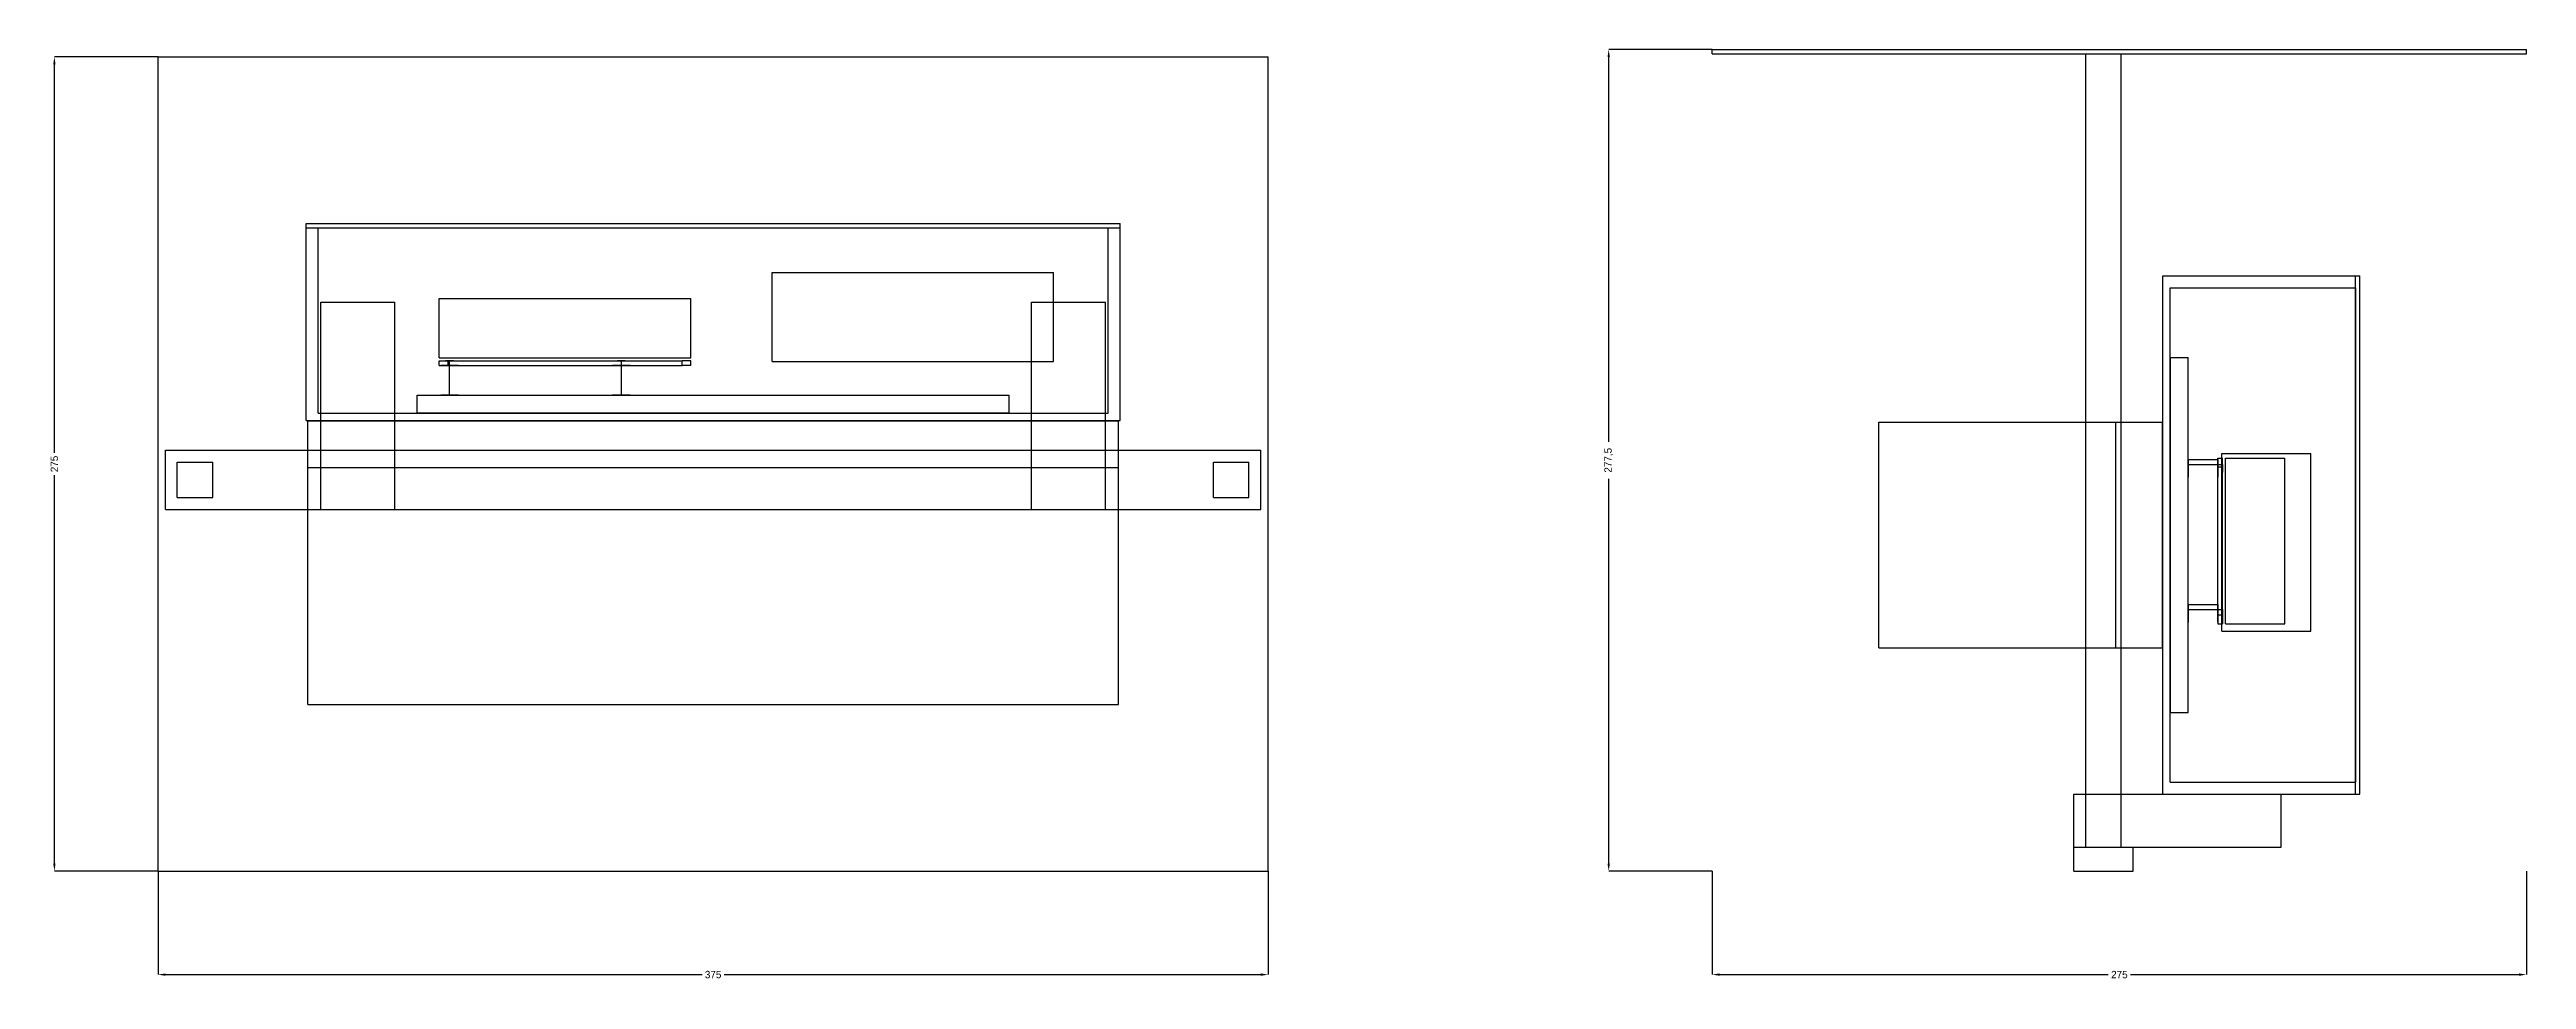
# Model space of a CAD drawing. Header units: millimetres. Extents: x -37 to 800, y -583 to 278.
# Drawn here: x -37 to 800, y -37 to 278 of the extents above; entities that cross this region are included whole.
import ezdxf

# ---------------------------------------------------------------- set-up
doc = ezdxf.new("R2010")
doc.units = ezdxf.units.MM
for name, color, linetype in [('DIMENSIONS', 7, 'Continuous'), ('RIGHT', 7, 'Continuous'), ('TOP', 7, 'Continuous')]:
    doc.layers.add(name, color=color, linetype=linetype)
doc.dimstyles.get("Standard").update_dxf_attribs({"dimtxt": 2.5, "dimasz": 2.5, "dimexe": 1.25, "dimexo": 0.625, "dimtad": 1, "dimcen": 2.5, "dimazin": 3, "dimtfac": 1, "dimtmove": 0, "dimatfit": 3})

# ---------------------------------------------------------------- blocks, each defined once
blk = doc.blocks.new('_CLOSEDFILLED')
at = {"color": 0, "linetype": 'BYBLOCK'}
blk.add_solid([(-1, 0.16), (0, 0), (-1, -0.16)], dxfattribs=at)
blk = doc.blocks.new('*D1')
for p, q in [((0, 0), (0, -35)), ((375, 0), (375, -35)), ((2.5, -35), (183.75, -35)), ((191.25, -35), (372.5, -35))]:
    blk.add_line(p, q)
at = {"layer": 'Defpoints'}
for p in [(0, 0), (375, 0), (0, -35)]:
    blk.add_point(p, dxfattribs=at)
at = {"layer": 'DIMENSIONS', "xscale": 2.5, "yscale": 2.5, "rotation": 180}
blk.add_blockref('_CLOSEDFILLED', (0, -35), dxfattribs=at)
at = {"layer": 'DIMENSIONS', "xscale": 2.5, "yscale": 2.5}
blk.add_blockref('_CLOSEDFILLED', (375, -35), dxfattribs=at)
at = {"layer": 'DIMENSIONS', "insert": (187.5, -35), "char_height": 2.5, "attachment_point": 5}
blk.add_mtext('375', dxfattribs=at)
blk = doc.blocks.new('*D2')
for p, q in [((0, 275), (-35, 275)), ((-35, 141.25), (-35, 272.5)), ((-35, 2.5), (-35, 133.75)), ((0, 0), (-35, 0))]:
    blk.add_line(p, q)
at = {"layer": 'Defpoints'}
for p in [(0, 275), (-35, 0), (0, 0)]:
    blk.add_point(p, dxfattribs=at)
at = {"layer": 'DIMENSIONS', "xscale": 2.5, "yscale": 2.5}
for p, rotation in [((-35, 275), 90), ((-35, 0), 270)]:
    blk.add_blockref('_CLOSEDFILLED', p, dxfattribs=dict(at, rotation=rotation))
at = {"layer": 'DIMENSIONS', "insert": (-35, 137.5), "char_height": 2.5, "attachment_point": 5, "rotation": 90}
blk.add_mtext('275', dxfattribs=at)
blk = doc.blocks.new('*D5')
for p, q in [((525, 0), (525, -35)), ((800, 0), (800, -35)), ((527.5, -35), (658.75, -35)), ((666.25, -35), (797.5, -35))]:
    blk.add_line(p, q)
at = {"layer": 'Defpoints'}
for p in [(525, 0), (800, 0), (525, -35)]:
    blk.add_point(p, dxfattribs=at)
at = {"layer": 'DIMENSIONS', "xscale": 2.5, "yscale": 2.5, "rotation": 180}
blk.add_blockref('_CLOSEDFILLED', (525, -35), dxfattribs=at)
at = {"layer": 'DIMENSIONS', "xscale": 2.5, "yscale": 2.5}
blk.add_blockref('_CLOSEDFILLED', (800, -35), dxfattribs=at)
at = {"layer": 'DIMENSIONS', "insert": (662.5, -35), "char_height": 2.5, "attachment_point": 5}
blk.add_mtext('275', dxfattribs=at)
blk = doc.blocks.new('*D6')
for p, q in [((525, 277.5), (490, 277.5)), ((490, 145), (490, 275)), ((490, 2.5), (490, 132.5)), ((525, 0), (490, 0))]:
    blk.add_line(p, q)
at = {"layer": 'Defpoints'}
for p in [(525, 277.5), (490, 0), (525, 0)]:
    blk.add_point(p, dxfattribs=at)
at = {"layer": 'DIMENSIONS', "xscale": 2.5, "yscale": 2.5}
for p, rotation in [((490, 277.5), 90), ((490, 0), 270)]:
    blk.add_blockref('_CLOSEDFILLED', p, dxfattribs=dict(at, rotation=rotation))
at = {"layer": 'DIMENSIONS', "insert": (490, 138.75), "char_height": 2.5, "attachment_point": 5, "rotation": 90}
blk.add_mtext('277,5', dxfattribs=at)

msp = doc.modelspace()

# ---------------------------------------------------------------- linework, layer by layer
at = {"layer": 'RIGHT'}
for points in [[(525, 276), (525, 277.5)], [(525, 277.5), (800, 277.5)], [(525, 276), (525, 277.5)], [(525, 277.5), (800, 277.5)], [(800, 276), (800, 277.5)], [(800, 276), (800, 277.5)], [(525, 276), (800, 276)], [(525, 276), (800, 276)], [(651.142, 8), (651.142, 276)], [(651.142, 276), (663.142, 276)], [(651.142, 8), (651.142, 276)], [(651.142, 276), (663.142, 276)], [(651.142, 8), (651.142, 276)], [(651.142, 276), (663.142, 276)], [(651.142, 8), (651.142, 276)], [(651.142, 276), (663.142, 276)], [(663.142, 8), (663.142, 276)], [(663.142, 8), (663.142, 276)], [(663.142, 8), (663.142, 276)], [(663.142, 8), (663.142, 276)], [(677.142, 26), (677.142, 201)], [(677.142, 201), (742.242, 201)], [(677.142, 26), (677.142, 201)], [(677.142, 201), (742.242, 201)], [(742.242, 26), (742.242, 201)], [(742.242, 26), (742.242, 201)], [(742.242, 26), (742.242, 201)], [(742.242, 201), (743.742, 201)], [(742.242, 26), (742.242, 201)], [(742.242, 201), (743.742, 201)], [(743.742, 26), (743.742, 201)], [(743.742, 26), (743.742, 201)], [(679.642, 196.955), (742.242, 196.955)], [(679.642, 196.955), (742.242, 196.955)], [(679.642, 30.045), (679.642, 196.955)], [(679.642, 30.045), (679.642, 196.955)], [(742.242, 196.955), (742.242, 30.045)], [(742.242, 196.955), (742.242, 30.045)], [(679.769, 53.5), (679.769, 173.5)], [(679.769, 173.5), (685.769, 173.5)], [(679.769, 53.5), (679.769, 173.5)], [(679.769, 173.5), (685.769, 173.5)], [(685.769, 53.5), (685.769, 173.5)], [(685.769, 53.5), (685.769, 173.5)], [(581.257, 75.4), (581.257, 151.6)], [(581.257, 151.6), (661.267, 151.6)], [(581.257, 75.4), (581.257, 151.6)], [(581.257, 151.6), (661.267, 151.6)], [(661.267, 75.4), (661.267, 151.6)], [(661.267, 151.6), (677.015, 151.6)], [(661.267, 75.4), (661.267, 151.6)], [(661.267, 151.6), (677.015, 151.6)], [(661.267, 75.4), (661.267, 151.6)], [(661.267, 75.4), (661.267, 151.6)], [(677.015, 75.4), (677.015, 151.6)], [(677.015, 75.4), (677.015, 151.6)], [(677.015, 78.5), (677.015, 148.5)], [(677.015, 148.5), (677.142, 148.5)], [(677.015, 78.5), (677.015, 148.5)], [(677.015, 148.5), (677.142, 148.5)], [(677.142, 78.5), (677.142, 148.5)], [(677.142, 78.5), (677.142, 148.5)], [(679.642, 78.5), (679.642, 148.5)], [(679.642, 148.5), (679.769, 148.5)], [(679.642, 78.5), (679.642, 148.5)], [(679.642, 148.5), (679.769, 148.5)], [(679.769, 78.5), (679.769, 148.5)], [(679.769, 78.5), (679.769, 148.5)], [(685.769, 139), (695.769, 139)], [(685.769, 139), (685.769, 138.741), (685.769, 138.007), (685.769, 136.927), (685.769, 135.686), (685.769, 134.5), (685.769, 133.573), (685.769, 133.066), (685.769, 133.066), (685.769, 133.573), (685.769, 134.5), (685.769, 135.686), (685.769, 136.927), (685.769, 138.007), (685.769, 138.741), (685.769, 139)], [(685.769, 139), (695.769, 139)], [(685.769, 139), (685.769, 138.741), (685.769, 138.007), (685.769, 136.927), (685.769, 135.686), (685.769, 134.5), (685.769, 133.573), (685.769, 133.066), (685.769, 133.066), (685.769, 133.573), (685.769, 134.5), (685.769, 135.686), (685.769, 136.927), (685.769, 138.007), (685.769, 138.741), (685.769, 139)], [(685.769, 137.35), (685.769, 137.233), (685.769, 136.903), (685.769, 136.417), (685.769, 135.859), (685.769, 135.325), (685.769, 134.908), (685.769, 134.68), (685.769, 134.68), (685.769, 134.908), (685.769, 135.325), (685.769, 135.859), (685.769, 136.417), (685.769, 136.903), (685.769, 137.233), (685.769, 137.35)], [(685.769, 137.35), (695.769, 137.35)], [(685.769, 137.35), (685.769, 137.233), (685.769, 136.903), (685.769, 136.417), (685.769, 135.859), (685.769, 135.325), (685.769, 134.908), (685.769, 134.68), (685.769, 134.68), (685.769, 134.908), (685.769, 135.325), (685.769, 135.859), (685.769, 136.417), (685.769, 136.903), (685.769, 137.233), (685.769, 137.35)], [(685.769, 137.35), (695.769, 137.35)], [(695.769, 136.5), (695.769, 136.814), (695.769, 137.124), (695.769, 137.427), (695.769, 137.72), (695.769, 138), (695.769, 138.263), (695.769, 138.507), (695.769, 138.729), (695.769, 138.927), (695.769, 139.098), (695.769, 139.241), (695.769, 139.353), (695.769, 139.434), (695.769, 139.484), (695.769, 139.5)], [(695.769, 136.5), (695.769, 136.814), (695.769, 137.124), (695.769, 137.427), (695.769, 137.72), (695.769, 138), (695.769, 138.263), (695.769, 138.507), (695.769, 138.729), (695.769, 138.927), (695.769, 139.098), (695.769, 139.241), (695.769, 139.353), (695.769, 139.434), (695.769, 139.484), (695.769, 139.5)], [(695.769, 139.5), (697.37, 139.5)], [(695.769, 139.5), (697.37, 139.5)], [(695.769, 139), (695.769, 138.741), (695.769, 138.007), (695.769, 136.927), (695.769, 135.686), (695.769, 134.5), (695.769, 133.573), (695.769, 133.066), (695.769, 133.066), (695.769, 133.573), (695.769, 134.5), (695.769, 135.686), (695.769, 136.927), (695.769, 138.007), (695.769, 138.741), (695.769, 139)], [(695.769, 139), (695.769, 138.741), (695.769, 138.007), (695.769, 136.927), (695.769, 135.686), (695.769, 134.5), (695.769, 133.573), (695.769, 133.066), (695.769, 133.066), (695.769, 133.573), (695.769, 134.5), (695.769, 135.686), (695.769, 136.927), (695.769, 138.007), (695.769, 138.741), (695.769, 139)], [(695.769, 137.35), (695.769, 137.233), (695.769, 136.903), (695.769, 136.417), (695.769, 135.859), (695.769, 135.325), (695.769, 134.908), (695.769, 134.68), (695.769, 134.68), (695.769, 134.908), (695.769, 135.325), (695.769, 135.859), (695.769, 136.417), (695.769, 136.903), (695.769, 137.233), (695.769, 137.35)], [(695.769, 137.35), (695.769, 137.233), (695.769, 136.903), (695.769, 136.417), (695.769, 135.859), (695.769, 135.325), (695.769, 134.908), (695.769, 134.68), (695.769, 134.68), (695.769, 134.908), (695.769, 135.325), (695.769, 135.859), (695.769, 136.417), (695.769, 136.903), (695.769, 137.233), (695.769, 137.35)], [(695.769, 137.35), (695.769, 137.233), (695.769, 136.903), (695.769, 136.417), (695.769, 135.859), (695.769, 135.325), (695.769, 134.908), (695.769, 134.68), (695.769, 134.68), (695.769, 134.908), (695.769, 135.325), (695.769, 135.859), (695.769, 136.417), (695.769, 136.903), (695.769, 137.233), (695.769, 137.35)], [(695.769, 137.35), (695.769, 137.233), (695.769, 136.903), (695.769, 136.417), (695.769, 135.859), (695.769, 135.325), (695.769, 134.908), (695.769, 134.68), (695.769, 134.68), (695.769, 134.908), (695.769, 135.325), (695.769, 135.859), (695.769, 136.417), (695.769, 136.903), (695.769, 137.233), (695.769, 137.35)], [(695.769, 137.35), (697.37, 137.35)], [(695.769, 137.35), (697.37, 137.35)], [(695.769, 86.5), (695.769, 136.5)], [(695.769, 136.5), (697.37, 136.5)], [(695.769, 86.5), (695.769, 136.5)], [(695.769, 136.5), (697.37, 136.5)], [(697.142, 81), (697.142, 141)], [(697.142, 141), (727.142, 141)], [(697.142, 81), (697.142, 141)], [(697.142, 141), (727.142, 141)], [(697.37, 136.5), (697.37, 136.814), (697.37, 137.124), (697.37, 137.427), (697.37, 137.72), (697.37, 138), (697.37, 138.263), (697.37, 138.507), (697.37, 138.729), (697.37, 138.927), (697.37, 139.098), (697.37, 139.241), (697.37, 139.353), (697.37, 139.434), (697.37, 139.484), (697.37, 139.5)], [(697.37, 136.5), (697.37, 136.814), (697.37, 137.124), (697.37, 137.427), (697.37, 137.72), (697.37, 138), (697.37, 138.263), (697.37, 138.507), (697.37, 138.729), (697.37, 138.927), (697.37, 139.098), (697.37, 139.241), (697.37, 139.353), (697.37, 139.434), (697.37, 139.484), (697.37, 139.5)], [(697.37, 137.35), (697.37, 137.233), (697.37, 136.903), (697.37, 136.417), (697.37, 135.859), (697.37, 135.325), (697.37, 134.908), (697.37, 134.68), (697.37, 134.68), (697.37, 134.908), (697.37, 135.325), (697.37, 135.859), (697.37, 136.417), (697.37, 136.903), (697.37, 137.233), (697.37, 137.35)], [(697.37, 137.35), (697.37, 137.233), (697.37, 136.903), (697.37, 136.417), (697.37, 135.859), (697.37, 135.325), (697.37, 134.908), (697.37, 134.68), (697.37, 134.68), (697.37, 134.908), (697.37, 135.325), (697.37, 135.859), (697.37, 136.417), (697.37, 136.903), (697.37, 137.233), (697.37, 137.35)], [(697.37, 86.5), (697.37, 136.5)], [(697.37, 86.5), (697.37, 136.5)], [(698.37, 83.5), (698.37, 139.5)], [(698.37, 139.5), (718.37, 139.5)], [(698.37, 83.5), (698.37, 139.5)], [(698.37, 139.5), (718.37, 139.5)], [(718.37, 83.5), (718.37, 139.5)], [(718.37, 83.5), (718.37, 139.5)], [(727.142, 81), (727.142, 141)], [(727.142, 81), (727.142, 141)], [(685.769, 90), (695.769, 90)], [(685.769, 90), (685.769, 89.741), (685.769, 89.007), (685.769, 87.927), (685.769, 86.686), (685.769, 85.5), (685.769, 84.573), (685.769, 84.066), (685.769, 84.066), (685.769, 84.573), (685.769, 85.5), (685.769, 86.686), (685.769, 87.927), (685.769, 89.007), (685.769, 89.741), (685.769, 90)], [(685.769, 90), (695.769, 90)], [(685.769, 90), (685.769, 89.741), (685.769, 89.007), (685.769, 87.927), (685.769, 86.686), (685.769, 85.5), (685.769, 84.573), (685.769, 84.066), (685.769, 84.066), (685.769, 84.573), (685.769, 85.5), (685.769, 86.686), (685.769, 87.927), (685.769, 89.007), (685.769, 89.741), (685.769, 90)], [(685.769, 88.35), (685.769, 88.233), (685.769, 87.903), (685.769, 87.417), (685.769, 86.859), (685.769, 86.325), (685.769, 85.908), (685.769, 85.68), (685.769, 85.68), (685.769, 85.908), (685.769, 86.325), (685.769, 86.859), (685.769, 87.417), (685.769, 87.903), (685.769, 88.233), (685.769, 88.35)], [(685.769, 88.35), (695.769, 88.35)], [(685.769, 88.35), (685.769, 88.233), (685.769, 87.903), (685.769, 87.417), (685.769, 86.859), (685.769, 86.325), (685.769, 85.908), (685.769, 85.68), (685.769, 85.68), (685.769, 85.908), (685.769, 86.325), (685.769, 86.859), (685.769, 87.417), (685.769, 87.903), (685.769, 88.233), (685.769, 88.35)], [(685.769, 88.35), (695.769, 88.35)], [(695.769, 90), (695.769, 89.741), (695.769, 89.007), (695.769, 87.927), (695.769, 86.686), (695.769, 85.5), (695.769, 84.573), (695.769, 84.066), (695.769, 84.066), (695.769, 84.573), (695.769, 85.5), (695.769, 86.686), (695.769, 87.927), (695.769, 89.007), (695.769, 89.741), (695.769, 90)], [(695.769, 90), (695.769, 89.741), (695.769, 89.007), (695.769, 87.927), (695.769, 86.686), (695.769, 85.5), (695.769, 84.573), (695.769, 84.066), (695.769, 84.066), (695.769, 84.573), (695.769, 85.5), (695.769, 86.686), (695.769, 87.927), (695.769, 89.007), (695.769, 89.741), (695.769, 90)], [(695.769, 88.35), (695.769, 88.233), (695.769, 87.903), (695.769, 87.417), (695.769, 86.859), (695.769, 86.325), (695.769, 85.908), (695.769, 85.68), (695.769, 85.68), (695.769, 85.908), (695.769, 86.325), (695.769, 86.859), (695.769, 87.417), (695.769, 87.903), (695.769, 88.233), (695.769, 88.35)], [(695.769, 88.35), (695.769, 88.233), (695.769, 87.903), (695.769, 87.417), (695.769, 86.859), (695.769, 86.325), (695.769, 85.908), (695.769, 85.68), (695.769, 85.68), (695.769, 85.908), (695.769, 86.325), (695.769, 86.859), (695.769, 87.417), (695.769, 87.903), (695.769, 88.233), (695.769, 88.35)], [(695.769, 88.35), (695.769, 88.233), (695.769, 87.903), (695.769, 87.417), (695.769, 86.859), (695.769, 86.325), (695.769, 85.908), (695.769, 85.68), (695.769, 85.68), (695.769, 85.908), (695.769, 86.325), (695.769, 86.859), (695.769, 87.417), (695.769, 87.903), (695.769, 88.233), (695.769, 88.35)], [(695.769, 88.35), (695.769, 88.233), (695.769, 87.903), (695.769, 87.417), (695.769, 86.859), (695.769, 86.325), (695.769, 85.908), (695.769, 85.68), (695.769, 85.68), (695.769, 85.908), (695.769, 86.325), (695.769, 86.859), (695.769, 87.417), (695.769, 87.903), (695.769, 88.233), (695.769, 88.35)], [(695.769, 88.35), (697.37, 88.35)], [(695.769, 88.35), (697.37, 88.35)], [(695.769, 86.5), (697.37, 86.5)], [(695.769, 86.5), (695.769, 86.186), (695.769, 85.876), (695.769, 85.573), (695.769, 85.28), (695.769, 85), (695.769, 84.737), (695.769, 84.493), (695.769, 84.271), (695.769, 84.073), (695.769, 83.902), (695.769, 83.759), (695.769, 83.647), (695.769, 83.566), (695.769, 83.516), (695.769, 83.5)], [(695.769, 86.5), (695.769, 86.186), (695.769, 85.876), (695.769, 85.573), (695.769, 85.28), (695.769, 85), (695.769, 84.737), (695.769, 84.493), (695.769, 84.271), (695.769, 84.073), (695.769, 83.902), (695.769, 83.759), (695.769, 83.647), (695.769, 83.566), (695.769, 83.516), (695.769, 83.5)], [(695.769, 86.5), (697.37, 86.5)], [(697.37, 88.35), (697.37, 88.233), (697.37, 87.903), (697.37, 87.417), (697.37, 86.859), (697.37, 86.325), (697.37, 85.908), (697.37, 85.68), (697.37, 85.68), (697.37, 85.908), (697.37, 86.325), (697.37, 86.859), (697.37, 87.417), (697.37, 87.903), (697.37, 88.233), (697.37, 88.35)], [(697.37, 88.35), (697.37, 88.233), (697.37, 87.903), (697.37, 87.417), (697.37, 86.859), (697.37, 86.325), (697.37, 85.908), (697.37, 85.68), (697.37, 85.68), (697.37, 85.908), (697.37, 86.325), (697.37, 86.859), (697.37, 87.417), (697.37, 87.903), (697.37, 88.233), (697.37, 88.35)], [(697.37, 86.5), (697.37, 86.186), (697.37, 85.876), (697.37, 85.573), (697.37, 85.28), (697.37, 85), (697.37, 84.737), (697.37, 84.493), (697.37, 84.271), (697.37, 84.073), (697.37, 83.902), (697.37, 83.759), (697.37, 83.647), (697.37, 83.566), (697.37, 83.516), (697.37, 83.5)], [(697.37, 86.5), (697.37, 86.186), (697.37, 85.876), (697.37, 85.573), (697.37, 85.28), (697.37, 85), (697.37, 84.737), (697.37, 84.493), (697.37, 84.271), (697.37, 84.073), (697.37, 83.902), (697.37, 83.759), (697.37, 83.647), (697.37, 83.566), (697.37, 83.516), (697.37, 83.5)], [(581.257, 75.4), (661.267, 75.4)], [(581.257, 75.4), (661.267, 75.4)], [(661.267, 75.4), (677.015, 75.4)], [(661.267, 75.4), (677.015, 75.4)], [(677.015, 78.5), (677.142, 78.5)], [(677.015, 78.5), (677.142, 78.5)], [(679.642, 78.5), (679.769, 78.5)], [(679.642, 78.5), (679.769, 78.5)], [(695.769, 83.5), (697.37, 83.5)], [(695.769, 83.5), (697.37, 83.5)], [(697.142, 81), (727.142, 81)], [(697.142, 81), (727.142, 81)], [(698.37, 83.5), (718.37, 83.5)], [(698.37, 83.5), (718.37, 83.5)], [(679.769, 53.5), (685.769, 53.5)], [(679.769, 53.5), (685.769, 53.5)], [(647.142, 8), (647.142, 26)], [(647.142, 26), (717.142, 26)], [(647.142, 8), (647.142, 26)], [(647.142, 26), (717.142, 26)], [(647.142, 8), (647.142, 26)], [(647.142, 26), (717.142, 26)], [(647.142, 8), (647.142, 26)], [(647.142, 26), (717.142, 26)], [(677.142, 26), (742.242, 26)], [(677.142, 26), (742.242, 26)], [(679.642, 30.045), (742.242, 30.045)], [(679.642, 30.045), (742.242, 30.045)], [(717.142, 8), (717.142, 26)], [(717.142, 8), (717.142, 26)], [(717.142, 8), (717.142, 26)], [(717.142, 8), (717.142, 26)], [(742.242, 26), (743.742, 26)], [(742.242, 26), (743.742, 26)], [(647.142, 0), (647.142, 8)], [(647.142, 8), (667.142, 8)], [(647.142, 0), (647.142, 8)], [(647.142, 8), (667.142, 8)], [(647.142, 8), (717.142, 8)], [(647.142, 8), (717.142, 8)], [(647.142, 8), (717.142, 8)], [(647.142, 8), (717.142, 8)], [(647.142, 0), (667.142, 0)], [(647.142, 0), (667.142, 0)], [(651.142, 8), (663.142, 8)], [(651.142, 8), (663.142, 8)], [(651.142, 8), (663.142, 8)], [(651.142, 8), (663.142, 8)], [(667.142, 0), (667.142, 8)], [(667.142, 0), (667.142, 8)]]:
    msp.add_lwpolyline(points, dxfattribs=at)
at = {"layer": 'TOP'}
for points in [[(0, 0), (0, 275)], [(0, 0), (0, 275)], [(0, 275), (375, 275)], [(0, 275), (375, 275)], [(375, 0), (375, 275)], [(375, 0), (375, 275)], [(50, 217.242), (50, 218.742)], [(50, 217.242), (50, 218.742)], [(50, 218.742), (325, 218.742)], [(50, 218.742), (325, 218.742)], [(325, 217.242), (325, 218.742)], [(325, 217.242), (325, 218.742)], [(50, 152.142), (50, 217.242)], [(50, 152.142), (50, 217.242)], [(50, 217.242), (325, 217.242)], [(50, 217.242), (325, 217.242)], [(50, 217.242), (325, 217.242)], [(50, 217.242), (325, 217.242)], [(54.045, 217.242), (320.955, 217.242)], [(54.045, 217.242), (320.955, 217.242)], [(54.045, 154.642), (54.045, 217.242)], [(54.045, 154.642), (54.045, 217.242)], [(320.955, 154.642), (320.955, 217.242)], [(320.955, 154.642), (320.955, 217.242)], [(325, 152.142), (325, 217.242)], [(325, 152.142), (325, 217.242)], [(207.5, 172.142), (207.5, 202.142)], [(207.5, 172.142), (207.5, 202.142)], [(207.5, 202.142), (302.5, 202.142)], [(207.5, 202.142), (302.5, 202.142)], [(302.5, 172.142), (302.5, 202.142)], [(302.5, 172.142), (302.5, 202.142)], [(95, 173.369), (95, 193.369)], [(95, 173.369), (95, 193.369)], [(95, 193.369), (180, 193.369)], [(95, 193.369), (180, 193.369)], [(180, 173.369), (180, 193.369)], [(180, 173.369), (180, 193.369)], [(55, 122.142), (55, 192.142)], [(55, 122.142), (55, 192.142)], [(55, 192.142), (80, 192.142)], [(55, 192.142), (80, 192.142)], [(80, 122.142), (80, 192.142)], [(80, 122.142), (80, 192.142)], [(295, 122.142), (295, 192.142)], [(295, 122.142), (295, 192.142)], [(295, 192.142), (320, 192.142)], [(295, 192.142), (320, 192.142)], [(320, 122.142), (320, 192.142)], [(320, 122.142), (320, 192.142)], [(95, 173.369), (180, 173.369)], [(95, 173.369), (180, 173.369)], [(95, 170.769), (95, 172.369)], [(95, 170.769), (95, 172.369)], [(95, 172.369), (95.016, 172.369), (95.066, 172.369), (95.147, 172.369), (95.259, 172.369), (95.402, 172.369), (95.573, 172.369), (95.771, 172.369), (95.993, 172.369), (96.237, 172.369), (96.5, 172.369), (96.78, 172.369), (97.073, 172.369), (97.376, 172.369), (97.686, 172.369), (98, 172.369)], [(95, 172.369), (95.016, 172.369), (95.066, 172.369), (95.147, 172.369), (95.259, 172.369), (95.402, 172.369), (95.573, 172.369), (95.771, 172.369), (95.993, 172.369), (96.237, 172.369), (96.5, 172.369), (96.78, 172.369), (97.073, 172.369), (97.376, 172.369), (97.686, 172.369), (98, 172.369)], [(95, 170.769), (95.016, 170.769), (95.066, 170.769), (95.147, 170.769), (95.259, 170.769), (95.402, 170.769), (95.573, 170.769), (95.771, 170.769), (95.993, 170.769), (96.237, 170.769), (96.5, 170.769), (96.78, 170.769), (97.073, 170.769), (97.376, 170.769), (97.686, 170.769), (98, 170.769)], [(95, 170.769), (95.016, 170.769), (95.066, 170.769), (95.147, 170.769), (95.259, 170.769), (95.402, 170.769), (95.573, 170.769), (95.771, 170.769), (95.993, 170.769), (96.237, 170.769), (96.5, 170.769), (96.78, 170.769), (97.073, 170.769), (97.376, 170.769), (97.686, 170.769), (98, 170.769)], [(98.5, 170.769), (99.72, 170.769), (100.729, 170.769), (101.353, 170.769), (101.484, 170.769), (101.098, 170.769), (100.263, 170.769), (99.124, 170.769), (97.876, 170.769), (96.737, 170.769), (95.902, 170.769), (95.516, 170.769), (95.647, 170.769), (96.271, 170.769), (97.28, 170.769), (98.5, 170.769)], [(98.5, 170.769), (99.72, 170.769), (100.729, 170.769), (101.353, 170.769), (101.484, 170.769), (101.098, 170.769), (100.263, 170.769), (99.124, 170.769), (97.876, 170.769), (96.737, 170.769), (95.902, 170.769), (95.516, 170.769), (95.647, 170.769), (96.271, 170.769), (97.28, 170.769), (98.5, 170.769)], [(98.5, 172.369), (99.049, 172.369), (99.503, 172.369), (99.784, 172.369), (99.843, 172.369), (99.669, 172.369), (99.294, 172.369), (98.781, 172.369), (98.219, 172.369), (97.706, 172.369), (97.331, 172.369), (97.157, 172.369), (97.216, 172.369), (97.497, 172.369), (97.951, 172.369), (98.5, 172.369)], [(98.5, 172.369), (99.049, 172.369), (99.503, 172.369), (99.784, 172.369), (99.843, 172.369), (99.669, 172.369), (99.294, 172.369), (98.781, 172.369), (98.219, 172.369), (97.706, 172.369), (97.331, 172.369), (97.157, 172.369), (97.216, 172.369), (97.497, 172.369), (97.951, 172.369), (98.5, 172.369)], [(98.5, 170.769), (99.049, 170.769), (99.503, 170.769), (99.784, 170.769), (99.843, 170.769), (99.669, 170.769), (99.294, 170.769), (98.781, 170.769), (98.219, 170.769), (97.706, 170.769), (97.331, 170.769), (97.157, 170.769), (97.216, 170.769), (97.497, 170.769), (97.951, 170.769), (98.5, 170.769)], [(98.5, 170.769), (99.049, 170.769), (99.503, 170.769), (99.784, 170.769), (99.843, 170.769), (99.669, 170.769), (99.294, 170.769), (98.781, 170.769), (98.219, 170.769), (97.706, 170.769), (97.331, 170.769), (97.157, 170.769), (97.216, 170.769), (97.497, 170.769), (97.951, 170.769), (98.5, 170.769)], [(98.5, 170.769), (99.049, 170.769), (99.503, 170.769), (99.784, 170.769), (99.843, 170.769), (99.669, 170.769), (99.294, 170.769), (98.781, 170.769), (98.219, 170.769), (97.706, 170.769), (97.331, 170.769), (97.157, 170.769), (97.216, 170.769), (97.497, 170.769), (97.951, 170.769), (98.5, 170.769)], [(98.5, 170.769), (99.049, 170.769), (99.503, 170.769), (99.784, 170.769), (99.843, 170.769), (99.669, 170.769), (99.294, 170.769), (98.781, 170.769), (98.219, 170.769), (97.706, 170.769), (97.331, 170.769), (97.157, 170.769), (97.216, 170.769), (97.497, 170.769), (97.951, 170.769), (98.5, 170.769)], [(98, 170.769), (98, 172.369)], [(98, 170.769), (98, 172.369)], [(98, 172.369), (177, 172.369)], [(98, 172.369), (177, 172.369)], [(98, 170.769), (177, 170.769)], [(98, 170.769), (177, 170.769)], [(98.5, 170.769), (98.5, 172.369)], [(98.5, 170.769), (98.5, 172.369)], [(98.5, 160.769), (98.5, 170.769)], [(98.5, 160.769), (98.5, 170.769)], [(98.5, 160.769), (98.5, 170.769)], [(98.5, 160.769), (98.5, 170.769)], [(156.5, 170.769), (157.72, 170.769), (158.729, 170.769), (159.353, 170.769), (159.484, 170.769), (159.098, 170.769), (158.263, 170.769), (157.124, 170.769), (155.876, 170.769), (154.737, 170.769), (153.902, 170.769), (153.516, 170.769), (153.647, 170.769), (154.271, 170.769), (155.28, 170.769), (156.5, 170.769)], [(156.5, 170.769), (157.72, 170.769), (158.729, 170.769), (159.353, 170.769), (159.484, 170.769), (159.098, 170.769), (158.263, 170.769), (157.124, 170.769), (155.876, 170.769), (154.737, 170.769), (153.902, 170.769), (153.516, 170.769), (153.647, 170.769), (154.271, 170.769), (155.28, 170.769), (156.5, 170.769)], [(156.5, 172.369), (157.049, 172.369), (157.503, 172.369), (157.784, 172.369), (157.843, 172.369), (157.669, 172.369), (157.294, 172.369), (156.781, 172.369), (156.219, 172.369), (155.706, 172.369), (155.331, 172.369), (155.157, 172.369), (155.216, 172.369), (155.497, 172.369), (155.951, 172.369), (156.5, 172.369)], [(156.5, 172.369), (157.049, 172.369), (157.503, 172.369), (157.784, 172.369), (157.843, 172.369), (157.669, 172.369), (157.294, 172.369), (156.781, 172.369), (156.219, 172.369), (155.706, 172.369), (155.331, 172.369), (155.157, 172.369), (155.216, 172.369), (155.497, 172.369), (155.951, 172.369), (156.5, 172.369)], [(156.5, 170.769), (157.049, 170.769), (157.503, 170.769), (157.784, 170.769), (157.843, 170.769), (157.669, 170.769), (157.294, 170.769), (156.781, 170.769), (156.219, 170.769), (155.706, 170.769), (155.331, 170.769), (155.157, 170.769), (155.216, 170.769), (155.497, 170.769), (155.951, 170.769), (156.5, 170.769)], [(156.5, 170.769), (157.049, 170.769), (157.503, 170.769), (157.784, 170.769), (157.843, 170.769), (157.669, 170.769), (157.294, 170.769), (156.781, 170.769), (156.219, 170.769), (155.706, 170.769), (155.331, 170.769), (155.157, 170.769), (155.216, 170.769), (155.497, 170.769), (155.951, 170.769), (156.5, 170.769)], [(156.5, 170.769), (157.049, 170.769), (157.503, 170.769), (157.784, 170.769), (157.843, 170.769), (157.669, 170.769), (157.294, 170.769), (156.781, 170.769), (156.219, 170.769), (155.706, 170.769), (155.331, 170.769), (155.157, 170.769), (155.216, 170.769), (155.497, 170.769), (155.951, 170.769), (156.5, 170.769)], [(156.5, 170.769), (157.049, 170.769), (157.503, 170.769), (157.784, 170.769), (157.843, 170.769), (157.669, 170.769), (157.294, 170.769), (156.781, 170.769), (156.219, 170.769), (155.706, 170.769), (155.331, 170.769), (155.157, 170.769), (155.216, 170.769), (155.497, 170.769), (155.951, 170.769), (156.5, 170.769)], [(156.5, 170.769), (156.5, 172.369)], [(156.5, 170.769), (156.5, 172.369)], [(156.5, 160.769), (156.5, 170.769)], [(156.5, 160.769), (156.5, 170.769)], [(156.5, 160.769), (156.5, 170.769)], [(156.5, 160.769), (156.5, 170.769)], [(180, 172.369), (179.984, 172.369), (179.934, 172.369), (179.853, 172.369), (179.741, 172.369), (179.598, 172.369), (179.427, 172.369), (179.229, 172.369), (179.007, 172.369), (178.763, 172.369), (178.5, 172.369), (178.22, 172.369), (177.927, 172.369), (177.624, 172.369), (177.314, 172.369), (177, 172.369)], [(180, 172.369), (179.984, 172.369), (179.934, 172.369), (179.853, 172.369), (179.741, 172.369), (179.598, 172.369), (179.427, 172.369), (179.229, 172.369), (179.007, 172.369), (178.763, 172.369), (178.5, 172.369), (178.22, 172.369), (177.927, 172.369), (177.624, 172.369), (177.314, 172.369), (177, 172.369)], [(177, 170.769), (177, 172.369)], [(177, 170.769), (177, 172.369)], [(180, 170.769), (179.984, 170.769), (179.934, 170.769), (179.853, 170.769), (179.741, 170.769), (179.598, 170.769), (179.427, 170.769), (179.229, 170.769), (179.007, 170.769), (178.763, 170.769), (178.5, 170.769), (178.22, 170.769), (177.927, 170.769), (177.624, 170.769), (177.314, 170.769), (177, 170.769)], [(180, 170.769), (179.984, 170.769), (179.934, 170.769), (179.853, 170.769), (179.741, 170.769), (179.598, 170.769), (179.427, 170.769), (179.229, 170.769), (179.007, 170.769), (178.763, 170.769), (178.5, 170.769), (178.22, 170.769), (177.927, 170.769), (177.624, 170.769), (177.314, 170.769), (177, 170.769)], [(180, 170.769), (180, 172.369)], [(180, 170.769), (180, 172.369)], [(207.5, 172.142), (302.5, 172.142)], [(207.5, 172.142), (302.5, 172.142)], [(87.5, 154.769), (87.5, 160.769)], [(87.5, 154.769), (87.5, 160.769)], [(87.5, 160.769), (287.5, 160.769)], [(87.5, 160.769), (287.5, 160.769)], [(98.5, 160.769), (99.72, 160.769), (100.729, 160.769), (101.353, 160.769), (101.484, 160.769), (101.098, 160.769), (100.263, 160.769), (99.124, 160.769), (97.876, 160.769), (96.737, 160.769), (95.902, 160.769), (95.516, 160.769), (95.647, 160.769), (96.271, 160.769), (97.28, 160.769), (98.5, 160.769)], [(98.5, 160.769), (99.72, 160.769), (100.729, 160.769), (101.353, 160.769), (101.484, 160.769), (101.098, 160.769), (100.263, 160.769), (99.124, 160.769), (97.876, 160.769), (96.737, 160.769), (95.902, 160.769), (95.516, 160.769), (95.647, 160.769), (96.271, 160.769), (97.28, 160.769), (98.5, 160.769)], [(98.5, 160.769), (99.049, 160.769), (99.503, 160.769), (99.784, 160.769), (99.843, 160.769), (99.669, 160.769), (99.294, 160.769), (98.781, 160.769), (98.219, 160.769), (97.706, 160.769), (97.331, 160.769), (97.157, 160.769), (97.216, 160.769), (97.497, 160.769), (97.951, 160.769), (98.5, 160.769)], [(98.5, 160.769), (99.049, 160.769), (99.503, 160.769), (99.784, 160.769), (99.843, 160.769), (99.669, 160.769), (99.294, 160.769), (98.781, 160.769), (98.219, 160.769), (97.706, 160.769), (97.331, 160.769), (97.157, 160.769), (97.216, 160.769), (97.497, 160.769), (97.951, 160.769), (98.5, 160.769)], [(156.5, 160.769), (157.72, 160.769), (158.729, 160.769), (159.353, 160.769), (159.484, 160.769), (159.098, 160.769), (158.263, 160.769), (157.124, 160.769), (155.876, 160.769), (154.737, 160.769), (153.902, 160.769), (153.516, 160.769), (153.647, 160.769), (154.271, 160.769), (155.28, 160.769), (156.5, 160.769)], [(156.5, 160.769), (157.72, 160.769), (158.729, 160.769), (159.353, 160.769), (159.484, 160.769), (159.098, 160.769), (158.263, 160.769), (157.124, 160.769), (155.876, 160.769), (154.737, 160.769), (153.902, 160.769), (153.516, 160.769), (153.647, 160.769), (154.271, 160.769), (155.28, 160.769), (156.5, 160.769)], [(156.5, 160.769), (157.049, 160.769), (157.503, 160.769), (157.784, 160.769), (157.843, 160.769), (157.669, 160.769), (157.294, 160.769), (156.781, 160.769), (156.219, 160.769), (155.706, 160.769), (155.331, 160.769), (155.157, 160.769), (155.216, 160.769), (155.497, 160.769), (155.951, 160.769), (156.5, 160.769)], [(156.5, 160.769), (157.049, 160.769), (157.503, 160.769), (157.784, 160.769), (157.843, 160.769), (157.669, 160.769), (157.294, 160.769), (156.781, 160.769), (156.219, 160.769), (155.706, 160.769), (155.331, 160.769), (155.157, 160.769), (155.216, 160.769), (155.497, 160.769), (155.951, 160.769), (156.5, 160.769)], [(287.5, 154.769), (287.5, 160.769)], [(287.5, 154.769), (287.5, 160.769)], [(50, 152.142), (325, 152.142)], [(50, 152.142), (325, 152.142)], [(50.594, 136.267), (50.594, 152.015)], [(50.594, 136.267), (50.594, 152.015)], [(50.594, 152.015), (324.406, 152.015)], [(50.594, 152.015), (324.406, 152.015)], [(54.045, 154.642), (320.955, 154.642)], [(54.045, 154.642), (320.955, 154.642)], [(87.5, 154.642), (87.5, 154.769)], [(87.5, 154.642), (87.5, 154.769)], [(87.5, 154.769), (287.5, 154.769)], [(87.5, 154.769), (287.5, 154.769)], [(87.5, 154.769), (287.5, 154.769)], [(87.5, 154.769), (287.5, 154.769)], [(87.5, 154.642), (287.5, 154.642)], [(87.5, 154.642), (287.5, 154.642)], [(87.5, 152.015), (87.5, 152.142)], [(87.5, 152.015), (87.5, 152.142)], [(87.5, 152.142), (287.5, 152.142)], [(87.5, 152.142), (287.5, 152.142)], [(87.5, 152.015), (287.5, 152.015)], [(87.5, 152.015), (287.5, 152.015)], [(287.5, 154.642), (287.5, 154.769)], [(287.5, 154.642), (287.5, 154.769)], [(287.5, 152.015), (287.5, 152.142)], [(287.5, 152.015), (287.5, 152.142)], [(324.406, 136.267), (324.406, 152.015)], [(324.406, 136.267), (324.406, 152.015)], [(2.5, 122.142), (2.5, 142.142)], [(2.5, 122.142), (2.5, 142.142)], [(2.5, 142.142), (372.5, 142.142)], [(2.5, 142.142), (372.5, 142.142)], [(6.5, 126.142), (6.5, 138.142)], [(6.5, 126.142), (6.5, 138.142)], [(6.5, 138.142), (18.5, 138.142)], [(6.5, 138.142), (18.5, 138.142)], [(18.5, 126.142), (18.5, 138.142)], [(18.5, 126.142), (18.5, 138.142)], [(50.594, 136.267), (324.406, 136.267)], [(50.594, 136.267), (324.406, 136.267)], [(50.594, 56.257), (50.594, 136.267)], [(50.594, 56.257), (50.594, 136.267)], [(50.594, 136.267), (324.406, 136.267)], [(50.594, 136.267), (324.406, 136.267)], [(324.406, 56.257), (324.406, 136.267)], [(324.406, 56.257), (324.406, 136.267)], [(356.5, 126.142), (356.5, 138.142)], [(356.5, 126.142), (356.5, 138.142)], [(356.5, 138.142), (368.5, 138.142)], [(356.5, 138.142), (368.5, 138.142)], [(368.5, 126.142), (368.5, 138.142)], [(368.5, 126.142), (368.5, 138.142)], [(372.5, 122.142), (372.5, 142.142)], [(372.5, 122.142), (372.5, 142.142)], [(6.5, 126.142), (18.5, 126.142)], [(6.5, 126.142), (18.5, 126.142)], [(356.5, 126.142), (368.5, 126.142)], [(356.5, 126.142), (368.5, 126.142)], [(2.5, 122.142), (372.5, 122.142)], [(2.5, 122.142), (372.5, 122.142)], [(55, 122.142), (80, 122.142)], [(55, 122.142), (80, 122.142)], [(295, 122.142), (320, 122.142)], [(295, 122.142), (320, 122.142)], [(50.594, 56.257), (324.406, 56.257)], [(50.594, 56.257), (324.406, 56.257)], [(0, 0), (375, 0)], [(0, 0), (375, 0)]]:
    msp.add_lwpolyline(points, dxfattribs=at)

# ---------------------------------------------------------------- dimensions: what is measured, and where the dimension line sits
at = {"layer": 'DIMENSIONS'}
for base, p1, p2, picture, middle in [((490, 0), (525, 0), (525, 277.5), '*D6', (490, 138.75)), ((-35, 0), (0, 0), (0, 275), '*D2', (-35, 137.5))]:
    dim = msp.add_linear_dim(base=base, p1=p1, p2=p2, angle=90, dimstyle='Standard', override={"dimtxt": 2.5, "dimasz": 2.5, "dimdec": 2}, dxfattribs=at)
    dim.commit()
    dim.dimension.update_dxf_attribs({"geometry": picture, "text_midpoint": middle})
for base, p1, p2, picture, middle in [((0, -35), (0, 0), (375, 0), '*D1', (187.5, -35)), ((525, -35), (525, 0), (800, 0), '*D5', (662.5, -35))]:
    dim = msp.add_linear_dim(base=base, p1=p1, p2=p2, dimstyle='Standard', override={"dimtxt": 2.5, "dimasz": 2.5, "dimdec": 2}, dxfattribs=at)
    dim.commit()
    dim.dimension.update_dxf_attribs({"geometry": picture, "text_midpoint": middle})

doc.saveas('drawing.dxf')
